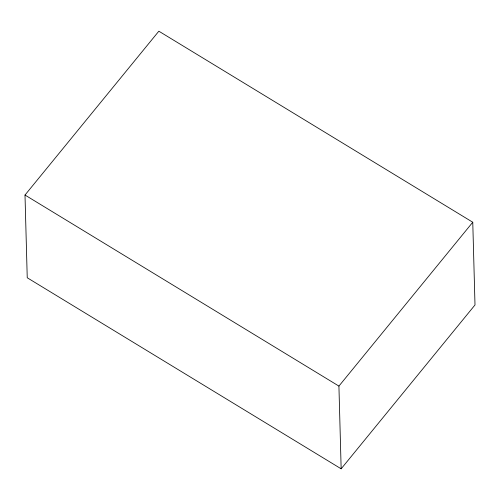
<?xml version="1.0" encoding="UTF-8"?>
<svg xmlns="http://www.w3.org/2000/svg" width="500" height="500" viewBox="0 0 500 500"><rect width="100%" height="100%" fill="white"/><g stroke="black" fill="none" stroke-linecap="round" stroke-linejoin="round"><path stroke-width="0.75" d="M25 195.037L158.844 31.188L472.762 222.237L475 304.962L341.156 468.812L27.237 277.762L25 195.037L338.919 386.094L341.156 468.812M338.919 386.094L472.762 222.237"/></g></svg>
